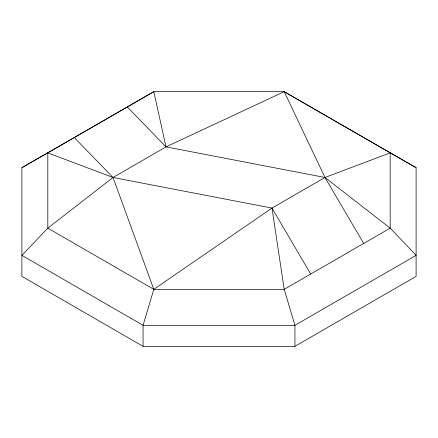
<?xml version="1.0" encoding="UTF-8"?>
<svg xmlns="http://www.w3.org/2000/svg" width="438" height="438" viewBox="0 0 438 438"><rect width="100%" height="100%" fill="white"/><g stroke="black" fill="none" stroke-linecap="round" stroke-linejoin="round"><path stroke-width="0.66" d="M74.312 137.57L113.015 177.483L153.798 289.343L143.067 325.314L143.067 346.327L294.933 346.327L416.1 276.373L416.1 167.677L284.202 91.673L153.798 91.673L21.9 167.677L21.9 276.373L143.067 346.327M153.798 289.343L284.202 289.343L390.187 228.149L390.187 152.867L284.202 91.673L166.007 146.883L113.015 177.483L47.813 228.149L21.9 255.359L143.067 325.314L294.933 325.314L416.1 255.359L390.187 228.149L324.985 177.483L166.007 146.883L153.798 91.673L47.813 152.867L47.813 228.149L153.798 289.343L271.993 208.077L324.985 177.483L390.187 152.867L416.1 167.677M21.9 167.677L47.813 152.867L113.015 177.483L271.993 208.077L310.695 274.046M127.305 106.971L166.007 146.883M363.688 243.451L324.985 177.483L284.202 91.673M271.993 208.077L284.202 289.343L294.933 325.314L294.933 346.327"/></g></svg>
